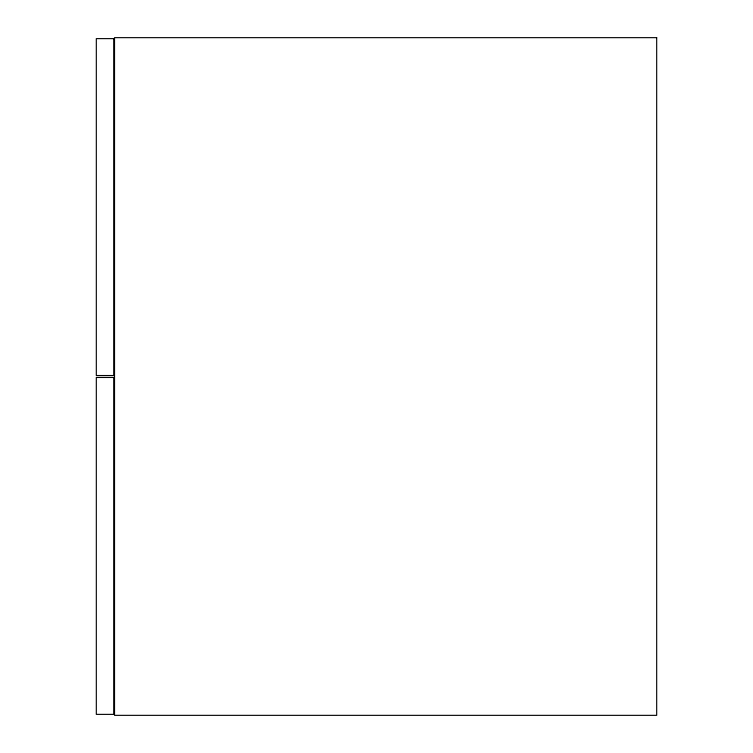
<?xml version="1.0" encoding="UTF-8"?>
<svg xmlns="http://www.w3.org/2000/svg" width="753" height="753" viewBox="0 0 753 753"><rect width="100%" height="100%" fill="white"/><g stroke="black" fill="none" stroke-linecap="round" stroke-linejoin="round"><path stroke-width="1.13" d="M656.682 37.65L114.522 37.65L114.522 715.35L656.682 715.35L656.682 37.65M113.75 38.619L96.318 38.619L96.318 375.531L113.75 375.531L113.75 38.619M113.75 377.469L96.318 377.469L96.318 714.381L113.75 714.381L113.75 377.469"/></g></svg>
